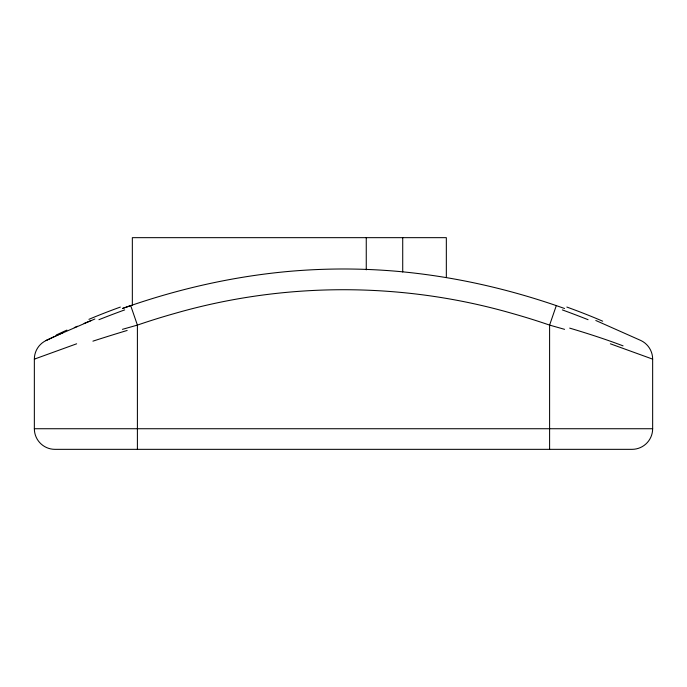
<?xml version="1.0" encoding="UTF-8"?>
<svg xmlns="http://www.w3.org/2000/svg" width="687" height="687" viewBox="0 0 687 687"><rect width="100%" height="100%" fill="white"/><g stroke="black" fill="none" stroke-linecap="round" stroke-linejoin="round"><path stroke-width="1.03" d="M564.551 308.497L556.307 305.612L549.6 325.097L549.6 449.341M595.801 320.486L640.954 340.546A20.61 20.61 0 0 1 652.65 359.129L652.65 428.731A20.61 20.61 0 0 1 632.04 449.341L54.96 449.341A20.61 20.61 0 0 1 34.35 428.731L34.35 359.129A20.61 20.61 0 0 1 46.02 340.563L46.63 340.263M46.896 340.134L63.17 332.542M52.779 337.343L46.02 340.563M52.976 337.257L54.831 336.39M55.827 335.926L94.875 319M74.29 327.613L77.451 326.248M84.115 323.422L91.199 320.494M34.839 358.957L34.35 359.129L76.643 343.801M122.423 329.339L137.4 325.097A684.14 684.14 0 0 1 175.022 313.366C284.495 281.842 402.505 281.842 511.978 313.366A684.14 684.14 0 0 1 549.6 325.097L564.577 329.339M34.35 428.731L652.65 428.731M556.307 305.612C504.696 287.947 451.076 276.062 396.7 271.279A619.743 619.743 0 0 0 290.3 271.279C233.03 276.303 176.593 289.244 122.458 308.489L130.693 305.612L137.4 325.097L137.4 449.341M610.357 343.801L652.65 359.129M446.335 277.376L446.335 237.659L132.342 237.659L132.342 305.286M402.719 237.659L402.719 272.009M366.257 237.659L366.257 269.862M566.844 307.055A97.975 13.208 19 0 1 602.697 321.198M569.686 328.12A111.904 11.404 15.4 0 1 623.066 345.87M562.335 309.897A97.975 9.086 19.7 0 1 588.063 319.687M88.906 319.343A98.791 13.877 -18.9 0 1 120.345 307.08M56.317 334.99A87.129 4.105 -21.3 0 1 66.922 330.103M98.937 319.687A97.975 9.086 -19.7 0 1 124.665 309.897M92.925 341.156A111.904 6.561 -16.4 0 1 127.147 330.464"/></g></svg>
